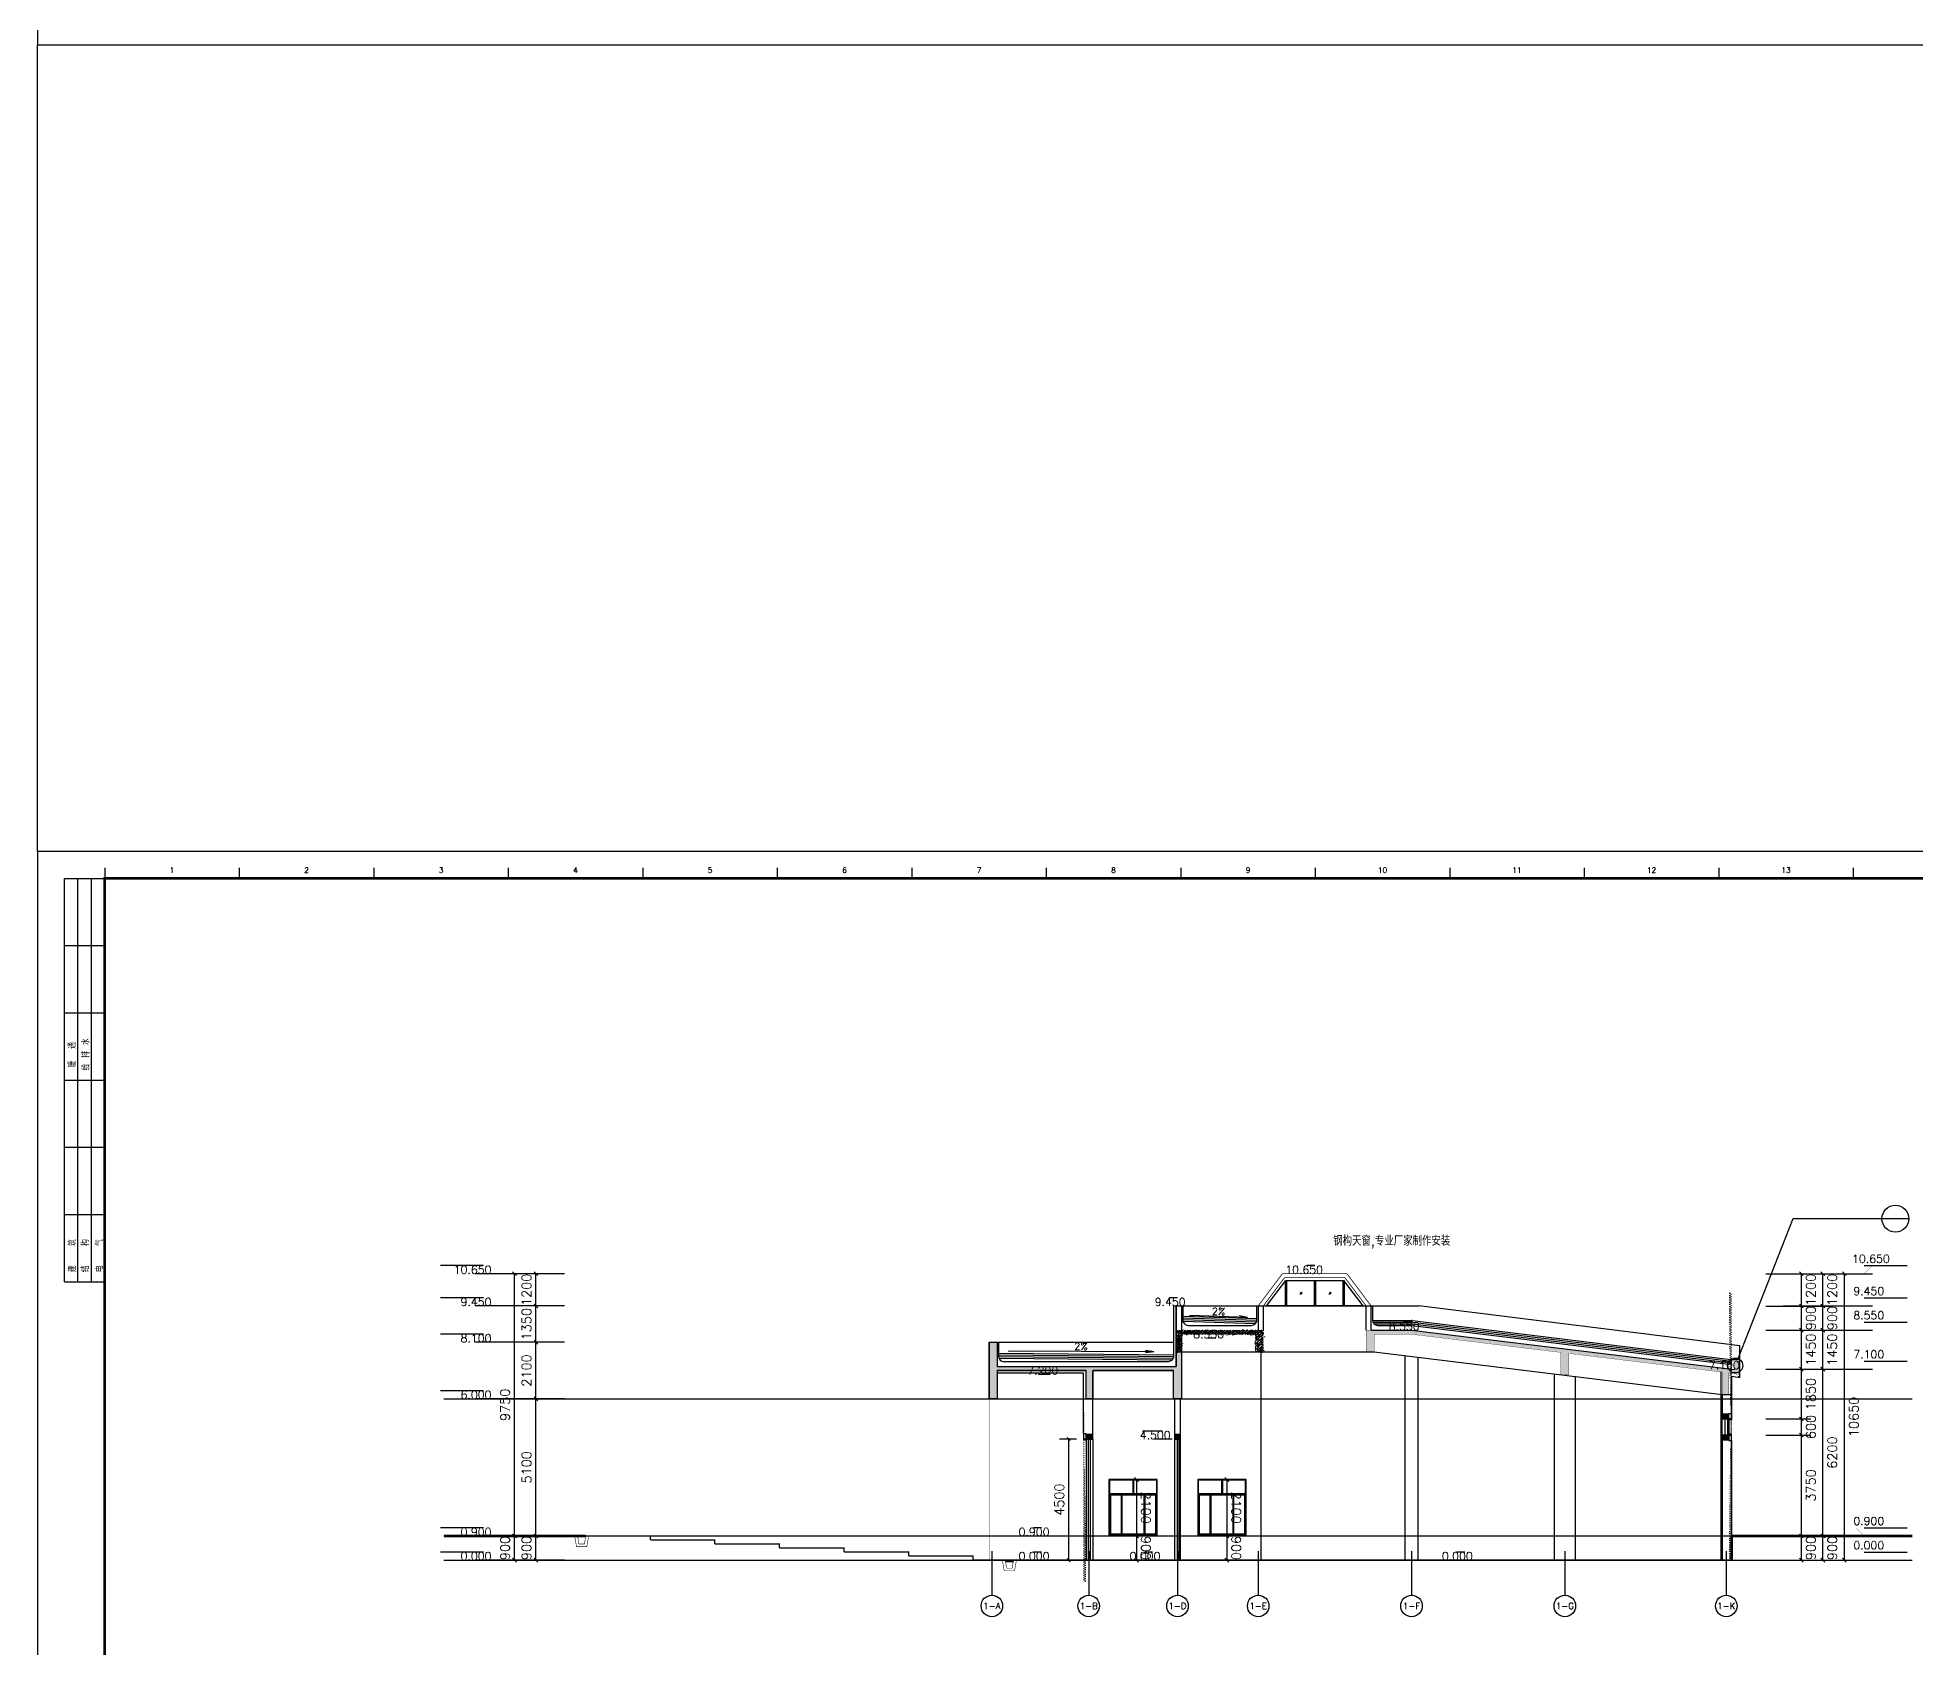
# Model space of a CAD drawing. Header units: inches. Extents: x 0 to 508000, y 0 to 738838.
# Drawn here: x 277300 to 347109, y 252839 to 312703 of the extents above; entities that cross this region are included whole.
import ezdxf
from ezdxf.enums import TextEntityAlignment as Align
from ezdxf.lldxf.tags import DXFTag

# ---------------------------------------------------------------- set-up
doc = ezdxf.new("R2010")
doc.units = ezdxf.units.IN
doc.header["$LTSCALE"] = 1000
doc.header["$MEASUREMENT"] = 0
doc.layers.get('0').update_dxf_attribs({"true_color": 0xffffff})
for name, color, linetype, true_color in [('AXIS', 3, 'Continuous', 0x00ff00), ('DIM_ELEV', 3, 'Continuous', 0x00ff00), ('DIM_IDEN', 3, 'Continuous', 0x00ff00), ('DIM_LEAD', 3, 'Continuous', 0x00ff00), ('DIM_SYMB', 3, 'Continuous', 0x00ff00), ('DOTE', 1, 'DOTE', 0xff0000), ('E_WINDOW', 4, 'Continuous', 0x00ffff), ('PUB_DIM', 3, 'Continuous', 0x00ff00), ('TK', 7, 'Continuous', 0xffffff), ('ZG-图框层', 4, 'Continuous', 0x00ffff)]:
    doc.layers.add(name, color=color, linetype=linetype, true_color=true_color)
doc.styles.add('CCIAD-图框(会签栏)', font='txt.shx', dxfattribs={"height": 0.2, "bigfont": 'gbcbig.shx'})
doc.styles.add('ISOCP', font='txt.shx', dxfattribs={"height": 0.2, "bigfont": 'gbcbig.shx'})
doc.styles.add('TXTSTY_ANONYMOUS', font='txt.shx', dxfattribs={"height": 0.2, "bigfont": 'gbcbig.shx'})
tags = doc.linetypes.add('DOTE', pattern=[2.42, 2, -0.2, 0.02, -0.2]).pattern_tags.tags
tags[10:11] = [DXFTag(74, 4), DXFTag(75, 0), DXFTag(340, '0'), DXFTag(46, 0.0), DXFTag(50, 0.0), DXFTag(44, 0.0), DXFTag(45, 0.0)]
tags[8:9] = [DXFTag(74, 4), DXFTag(75, 0), DXFTag(340, '0'), DXFTag(46, 0.0), DXFTag(50, 0.0), DXFTag(44, 0.0), DXFTag(45, 0.0)]
tags[6:7] = [DXFTag(74, 4), DXFTag(75, 0), DXFTag(340, '0'), DXFTag(46, 0.0), DXFTag(50, 0.0), DXFTag(44, 0.0), DXFTag(45, 0.0)]
tags[4:5] = [DXFTag(74, 4), DXFTag(75, 0), DXFTag(340, '0'), DXFTag(46, 0.0), DXFTag(50, 0.0), DXFTag(44, 0.0), DXFTag(45, 0.0)]
pattern_1 = [(45, (-815284958.82, -579200172.54), (-53.033008589, 53.033008589), []), (50, (-815284958.82, -579200172.54), (215.17805478, -18.825640495), [22.5, -247.5]), (355, (-815284958.82, -579200172.54), (-41.625400084, 225.65764011), [18, -198]), (100.4514, (-815284940.88, -579200174.11), (173.552814514, 206.83186262), [19.122057, -210.3426336]), (46.1842, (-815284958.82, -579200112.54), (320.17231459, -49.6557043), [33.75, -371.25]), (96.6356, (-815284932.14, -579200116.68), (280.39881166, 292.23536127), [28.6830864, -315.5139]), (351.1842, (-815284958.8, -579200112.54), (280.39858354, 292.23558028), [27, -297]), (21, (-815284928.82, -579200127.54), (179.072115636, -120.7856672), [22.5, -247.5]), (326, (-815284928.82, -579200127.54), (72.994599576, 217.545013514), [18, -198]), (71.4514, (-815284913.9, -579200137.6), (252.066788574, 96.759149013), [19.122057, -210.3426336]), (37.5, (-815284958.82, -579200172.54), (3.647956595, 99.8681561494), [0, -195.6, 0, -201, 0, -198.75]), (7.5, (-815284958.82, -579200172.54), (78.920861233, 118.323513565), [0, -114.6, 0, -191.1, 0, -75.75]), (327.5, (-815285025.72, -579200172.54), (160.146730852, -6.76646152), [0, -75, 0, -234, 0, -310.5]), (317.5, (-815285055.72, -579200172.54), (174.955850803, 30.0314947), [0, -97.5, 0, -155.4, 0, -220.5])]

# ---------------------------------------------------------------- blocks, each defined once
blk = doc.blocks.new('DAnoyomous9719')
at = {"layer": 'DIM_ELEV', "lineweight": -3}
blk.add_line((314618, 256386), (314318, 256386), dxfattribs=at)
at = {"layer": 'DIM_ELEV', "lineweight": -3, "const_width": 1}
blk.add_lwpolyline([(314318, 256386), (314918, 256386), (314618, 256086)], close=True, dxfattribs=at)
at = {"layer": 'DIM_ELEV', "color": 7, "true_color": 0xffffff, "style": 'TXTSTY_ANONYMOUS'}
blk.add_text('0.000', height=297.5, dxfattribs=at).set_placement((314918, 256086), align=Align.RIGHT)
blk = doc.blocks.new('DAnoyomous9723')
at = {"layer": 'DIM_ELEV', "lineweight": -3}
blk.add_line((314618, 257286), (314318, 257286), dxfattribs=at)
at = {"layer": 'DIM_ELEV', "lineweight": -3, "const_width": 1}
blk.add_lwpolyline([(314318, 257286), (314918, 257286), (314618, 256986)], close=True, dxfattribs=at)
at = {"layer": 'DIM_ELEV', "color": 7, "true_color": 0xffffff, "style": 'TXTSTY_ANONYMOUS'}
blk.add_text('0.900', height=297.5, dxfattribs=at).set_placement((314918, 256986), align=Align.RIGHT)
blk = doc.blocks.new('DAnoyomous9727')
at = {"layer": 'DIM_ELEV', "lineweight": -3}
blk.add_line((314942, 262986), (314642, 262986), dxfattribs=at)
at = {"layer": 'DIM_ELEV', "lineweight": -3, "const_width": 1}
blk.add_lwpolyline([(314642, 262986), (315242, 262986), (314942, 263286)], close=True, dxfattribs=at)
at = {"layer": 'DIM_ELEV', "color": 7, "true_color": 0xffffff, "style": 'TXTSTY_ANONYMOUS'}
blk.add_text('7.200', height=297.5, dxfattribs=at).set_placement((315242, 263286), align=Align.TOP_RIGHT)
blk = doc.blocks.new('DAnoyomous9733')
at = {"layer": 'DIM_ELEV', "lineweight": -3}
blk.add_line((319677, 265836), (319377, 265836), dxfattribs=at)
at = {"layer": 'DIM_ELEV', "lineweight": -3, "const_width": 1}
blk.add_lwpolyline([(319377, 265836), (319977, 265836), (319677, 265536)], close=True, dxfattribs=at)
at = {"layer": 'DIM_ELEV', "color": 7, "true_color": 0xffffff, "style": 'TXTSTY_ANONYMOUS'}
blk.add_text('9.450', height=297.5, dxfattribs=at).set_placement((319977, 265536), align=Align.RIGHT)
blk = doc.blocks.new('DAnoyomous9740')
at = {"layer": 'DIM_ELEV', "lineweight": -3}
blk.add_line((328377, 264936), (328077, 264936), dxfattribs=at)
at = {"layer": 'DIM_ELEV', "lineweight": -3, "const_width": 1}
blk.add_lwpolyline([(328077, 264936), (328677, 264936), (328377, 264636)], close=True, dxfattribs=at)
at = {"layer": 'DIM_ELEV', "color": 7, "true_color": 0xffffff, "style": 'TXTSTY_ANONYMOUS'}
blk.add_text('8.550', height=297.5, dxfattribs=at).set_placement((328677, 264636), align=Align.RIGHT)
blk = doc.blocks.new('DAnoyomous9785')
at = {"layer": 'DIM_ELEV', "lineweight": -3}
blk.add_line((340277, 263486), (339977, 263486), dxfattribs=at)
at = {"layer": 'DIM_ELEV', "lineweight": -3, "const_width": 1}
blk.add_lwpolyline([(339977, 263486), (340577, 263486), (340277, 263186)], close=True, dxfattribs=at)
at = {"layer": 'DIM_ELEV', "color": 7, "true_color": 0xffffff, "style": 'TXTSTY_ANONYMOUS'}
blk.add_text('7.100', height=297.5, dxfattribs=at).set_placement((340577, 263186), align=Align.RIGHT)
blk = doc.blocks.new('DAnoyomous9845')
at = {"layer": 'DIM_SYMB', "lineweight": -3}
for p in [(318492, 263891), (313376, 263867), (318491, 263803)]:
    blk.add_line(p, (318803, 263846), dxfattribs=at)
at = {"layer": 'DIM_SYMB', "color": 7, "true_color": 0xffffff, "style": 'TXTSTY_ANONYMOUS'}
blk.add_text('2%', height=262.5, rotation=359.7833, dxfattribs=at).set_placement((316091, 264031), align=Align.MIDDLE_CENTER)
blk = doc.blocks.new('DAnoyomous9864')
at = {"layer": 'DIM_SYMB', "lineweight": -3}
for p in [(320122, 265201), (321964, 265089), (321967, 265177)]:
    blk.add_line(p, (322277, 265121), dxfattribs=at)
at = {"layer": 'DIM_SYMB', "color": 7, "true_color": 0xffffff, "style": 'TXTSTY_ANONYMOUS'}
blk.add_text('2%', height=262.5, rotation=357.89505, dxfattribs=at).set_placement((321206, 265336), align=Align.MIDDLE_CENTER)
blk = doc.blocks.new('$EWDLib$00000591')
at = {"lineweight": -3}
for p, q in [((0, 2100), (0, 0)), ((2700, 2100), (0, 2100)), ((2700, 0), (2700, 2100)), ((30, 2070), (30, 30)), ((2670, 2070), (30, 2070)), ((30, 1577.235), (2670, 1577.235)), ((79.44, 1527.96), (79.44, 79.275)), ((79.44, 1527.96), (677.664, 1527.96)), ((677.664, 1577.235), (677.664, 30)), ((727.104, 1527.96), (727.104, 79.275)), ((727.104, 1527.96), (1972.896, 1527.96)), ((1325.048, 2070), (1325.048, 1577.235)), ((1375.048, 2070), (1375.048, 1577.235)), ((1972.896, 79.275), (1972.896, 1577.235)), ((2022.336, 30), (2022.336, 1527.96)), ((2022.336, 1527.96), (2620.56, 1527.96)), ((2620.56, 79.275), (2620.56, 1527.96)), ((2670, 30), (2670, 2070)), ((0, 0), (2700, 0)), ((30, 30), (2670, 30)), ((79.44, 79.275), (677.664, 79.275)), ((727.104, 79.275), (1972.896, 79.275)), ((2022.336, 79.275), (2620.56, 79.275))]:
    blk.add_line(p, q, dxfattribs=at)
blk = doc.blocks.new('DAnoyomous9942')
at = {"layer": 'PUB_DIM', "lineweight": -3}
for p, q in [((318742, 259086), (317803, 259086)), ((318224, 259015), (318082, 259156)), ((318153, 259086), (318153, 256986)), ((318742, 256986), (317803, 256986)), ((318224, 256915), (318082, 257056)), ((318153, 256986), (318153, 256086)), ((318742, 256086), (317803, 256086)), ((318224, 256015), (318082, 256156))]:
    blk.add_line(p, q, dxfattribs=at)
at = {"layer": 'PUB_DIM', "color": 7, "true_color": 0xffffff, "style": 'TXTSTY_ANONYMOUS'}
for s, p in [('2100', (318503, 258036)), ('900', (318503, 256536))]:
    blk.add_text(s, height=350, rotation=270, dxfattribs=at).set_placement(p, align=Align.MIDDLE_CENTER)
blk = doc.blocks.new('DAnoyomous9953')
at = {"layer": 'PUB_DIM', "lineweight": -3}
for p, q in [((322101, 259086), (321162, 259086)), ((321583, 259015), (321442, 259156)), ((321512, 259086), (321512, 256986)), ((322101, 256986), (321162, 256986)), ((321583, 256915), (321442, 257056)), ((321512, 256986), (321512, 256086)), ((322101, 256086), (321162, 256086)), ((321583, 256015), (321442, 256156))]:
    blk.add_line(p, q, dxfattribs=at)
at = {"layer": 'PUB_DIM', "color": 7, "true_color": 0xffffff, "style": 'TXTSTY_ANONYMOUS'}
for s, p in [('2100', (321862, 258036)), ('900', (321862, 256536))]:
    blk.add_text(s, height=350, rotation=270, dxfattribs=at).set_placement(p, align=Align.MIDDLE_CENTER)
blk = doc.blocks.new('DAnoyomous9957')
at = {"layer": 'DIM_ELEV', "lineweight": -3}
blk.add_line((318744, 256386), (318444, 256386), dxfattribs=at)
at = {"layer": 'DIM_ELEV', "lineweight": -3, "const_width": 1}
blk.add_lwpolyline([(318444, 256386), (319044, 256386), (318744, 256086)], close=True, dxfattribs=at)
at = {"layer": 'DIM_ELEV', "color": 7, "true_color": 0xffffff, "style": 'TXTSTY_ANONYMOUS'}
blk.add_text('0.000', height=297.5, dxfattribs=at).set_placement((319044, 256086), align=Align.RIGHT)
blk = doc.blocks.new('DAnoyomous9961')
at = {"layer": 'DIM_ELEV', "lineweight": -3}
blk.add_line((330352, 256386), (330052, 256386), dxfattribs=at)
at = {"layer": 'DIM_ELEV', "lineweight": -3, "const_width": 1}
blk.add_lwpolyline([(330052, 256386), (330652, 256386), (330352, 256086)], close=True, dxfattribs=at)
at = {"layer": 'DIM_ELEV', "color": 7, "true_color": 0xffffff, "style": 'TXTSTY_ANONYMOUS'}
blk.add_text('0.000', height=297.5, dxfattribs=at).set_placement((330652, 256086), align=Align.RIGHT)
blk = doc.blocks.new('DAnoyomous9966')
at = {"layer": 'DIM_ELEV', "lineweight": -3}
for p, q in [((319122, 260886), (318371, 260886)), ((319476, 260586), (318822, 260586))]:
    blk.add_line(p, q, dxfattribs=at)
at = {"layer": 'DIM_ELEV', "lineweight": -3, "const_width": 1}
blk.add_lwpolyline([(318822, 260886), (319422, 260886), (319122, 260586)], close=True, dxfattribs=at)
at = {"layer": 'DIM_ELEV', "color": 7, "true_color": 0xffffff, "style": 'TXTSTY_ANONYMOUS'}
blk.add_text('4.500', height=297.5, dxfattribs=at).set_placement((319422, 260586), align=Align.RIGHT)
blk = doc.blocks.new('DAnoyomous9970')
at = {"layer": 'DIM_ELEV', "lineweight": -3}
blk.add_line((324785, 267036), (324485, 267036), dxfattribs=at)
at = {"layer": 'DIM_ELEV', "lineweight": -3, "const_width": 1}
blk.add_lwpolyline([(324485, 267036), (325085, 267036), (324785, 266736)], close=True, dxfattribs=at)
at = {"layer": 'DIM_ELEV', "color": 7, "true_color": 0xffffff, "style": 'TXTSTY_ANONYMOUS'}
blk.add_text('10.650', height=297.5, dxfattribs=at).set_placement((325085, 266736), align=Align.RIGHT)
blk = doc.blocks.new('DAnoyomous9972')
at = {"layer": 'DIM_LEAD', "color": 7, "true_color": 0xffffff, "style": 'TXTSTY_ANONYMOUS'}
blk.add_text('钢构天窗,专业厂家制作安装', height=350, dxfattribs=at).set_placement((329815, 267779), align=Align.RIGHT)
blk = doc.blocks.new('DAnoyomous10003')
at = {"layer": 'PUB_DIM', "lineweight": -3}
for p, q in [((341544, 266736), (343218, 266736)), ((342797, 266806), (342939, 266665)), ((342868, 265535), (342868, 266736)), ((341544, 265535), (343218, 265535)), ((342797, 265606), (342939, 265465)), ((342868, 264636), (342868, 265535)), ((341544, 264636), (343218, 264636)), ((342797, 264706), (342939, 264565)), ((342868, 263186), (342868, 264636)), ((341544, 263186), (343218, 263186)), ((342797, 263256), (342939, 263115)), ((342868, 261336), (342868, 263186)), ((341544, 261336), (343218, 261336)), ((342797, 261406), (342939, 261265)), ((342868, 260736), (342868, 261336)), ((341544, 260736), (343218, 260736)), ((342797, 260806), (342939, 260665)), ((342868, 256986), (342868, 260736)), ((341544, 256986), (343218, 256986)), ((342797, 257056), (342939, 256915)), ((342868, 256086), (342868, 256986)), ((341544, 256086), (343218, 256086)), ((342797, 256156), (342939, 256015))]:
    blk.add_line(p, q, dxfattribs=at)
at = {"layer": 'PUB_DIM', "color": 7, "true_color": 0xffffff, "style": 'TXTSTY_ANONYMOUS'}
for s, p in [('1200', (343218, 266135)), ('900', (343218, 265085)), ('1450', (343218, 263911)), ('1850', (343218, 262261)), ('600', (343218, 261036)), ('3750', (343218, 258861)), ('900', (343218, 256536))]:
    blk.add_text(s, height=350, rotation=90, dxfattribs=at).set_placement(p, align=Align.MIDDLE_CENTER)
blk = doc.blocks.new('DAnoyomous10026')
at = {"layer": 'PUB_DIM', "lineweight": -3}
for p, q in [((342344, 266736), (344018, 266736)), ((343597, 266806), (343739, 266665)), ((343668, 265535), (343668, 266736)), ((342344, 265535), (344018, 265535)), ((343597, 265606), (343739, 265465)), ((343668, 264636), (343668, 265535)), ((342344, 264636), (344018, 264636)), ((343597, 264706), (343739, 264565)), ((343668, 263186), (343668, 264636)), ((342344, 263186), (344018, 263186)), ((343597, 263256), (343739, 263115)), ((343668, 256986), (343668, 263186)), ((342344, 256986), (344018, 256986)), ((343597, 257056), (343739, 256915)), ((343668, 256086), (343668, 256986)), ((342344, 256086), (344018, 256086)), ((343597, 256156), (343739, 256015))]:
    blk.add_line(p, q, dxfattribs=at)
at = {"layer": 'PUB_DIM', "color": 7, "true_color": 0xffffff, "style": 'TXTSTY_ANONYMOUS'}
for s, p in [('1200', (344018, 266135)), ('900', (344018, 265085)), ('1450', (344018, 263911)), ('6200', (344018, 260086)), ('900', (344018, 256536))]:
    blk.add_text(s, height=350, rotation=90, dxfattribs=at).set_placement(p, align=Align.MIDDLE_CENTER)
blk = doc.blocks.new('DAnoyomous10033')
at = {"layer": 'PUB_DIM', "lineweight": -3}
for p, q in [((343144, 266736), (344818, 266736)), ((344397, 266806), (344539, 266665)), ((344468, 256086), (344468, 266736)), ((343144, 256086), (344818, 256086)), ((344397, 256156), (344539, 256015))]:
    blk.add_line(p, q, dxfattribs=at)
at = {"layer": 'PUB_DIM', "color": 7, "true_color": 0xffffff, "style": 'TXTSTY_ANONYMOUS'}
blk.add_text('10650', height=350, rotation=90, dxfattribs=at).set_placement((344818, 261411), align=Align.MIDDLE_CENTER)
blk = doc.blocks.new('DAnoyomous10038')
at = {"layer": 'DIM_ELEV', "lineweight": -3}
for p, q in [((345207, 256386), (346807, 256386)), ((342187, 256086), (345507, 256086))]:
    blk.add_line(p, q, dxfattribs=at)
at = {"layer": 'DIM_ELEV', "lineweight": -3, "const_width": 1}
blk.add_lwpolyline([(344907, 256386), (345507, 256386), (345207, 256086)], close=True, dxfattribs=at)
at = {"layer": 'DIM_ELEV', "color": 7, "true_color": 0xffffff, "style": 'TXTSTY_ANONYMOUS'}
blk.add_text('0.000', height=297.5, dxfattribs=at).set_placement((345948, 256491), align=Align.RIGHT)
blk = doc.blocks.new('DAnoyomous10043')
at = {"layer": 'DIM_ELEV', "lineweight": -3}
for p, q in [((342187, 256986), (345507, 256986)), ((345207, 257286), (346807, 257286))]:
    blk.add_line(p, q, dxfattribs=at)
at = {"layer": 'DIM_ELEV', "lineweight": -3, "const_width": 1}
blk.add_lwpolyline([(344907, 257286), (345507, 257286), (345207, 256986)], close=True, dxfattribs=at)
at = {"layer": 'DIM_ELEV', "color": 7, "true_color": 0xffffff, "style": 'TXTSTY_ANONYMOUS'}
blk.add_text('0.900', height=297.5, dxfattribs=at).set_placement((345948, 257391), align=Align.RIGHT)
blk = doc.blocks.new('DAnoyomous10048')
at = {"layer": 'DIM_ELEV', "lineweight": -3}
for p, q in [((342187, 263186), (345507, 263186)), ((345207, 263486), (346807, 263486))]:
    blk.add_line(p, q, dxfattribs=at)
at = {"layer": 'DIM_ELEV', "lineweight": -3, "const_width": 1}
blk.add_lwpolyline([(344907, 263486), (345507, 263486), (345207, 263186)], close=True, dxfattribs=at)
at = {"layer": 'DIM_ELEV', "color": 7, "true_color": 0xffffff, "style": 'TXTSTY_ANONYMOUS'}
blk.add_text('7.100', height=297.5, dxfattribs=at).set_placement((345948, 263591), align=Align.RIGHT)
blk = doc.blocks.new('DAnoyomous10053')
at = {"layer": 'DIM_ELEV', "lineweight": -3}
for p, q in [((342187, 264636), (345507, 264636)), ((345207, 264936), (346807, 264936))]:
    blk.add_line(p, q, dxfattribs=at)
at = {"layer": 'DIM_ELEV', "lineweight": -3, "const_width": 1}
blk.add_lwpolyline([(344907, 264936), (345507, 264936), (345207, 264636)], close=True, dxfattribs=at)
at = {"layer": 'DIM_ELEV', "color": 7, "true_color": 0xffffff, "style": 'TXTSTY_ANONYMOUS'}
blk.add_text('8.550', height=297.5, dxfattribs=at).set_placement((345948, 265041), align=Align.RIGHT)
blk = doc.blocks.new('DAnoyomous10058')
at = {"layer": 'DIM_ELEV', "lineweight": -3}
for p, q in [((342187, 265536), (345507, 265536)), ((345207, 265836), (346807, 265836))]:
    blk.add_line(p, q, dxfattribs=at)
at = {"layer": 'DIM_ELEV', "lineweight": -3, "const_width": 1}
blk.add_lwpolyline([(344907, 265836), (345507, 265836), (345207, 265536)], close=True, dxfattribs=at)
at = {"layer": 'DIM_ELEV', "color": 7, "true_color": 0xffffff, "style": 'TXTSTY_ANONYMOUS'}
blk.add_text('9.450', height=297.5, dxfattribs=at).set_placement((345948, 265941), align=Align.RIGHT)
blk = doc.blocks.new('DAnoyomous10063')
at = {"layer": 'DIM_ELEV', "lineweight": -3}
for p, q in [((342187, 266736), (345507, 266736)), ((345207, 267036), (346807, 267036))]:
    blk.add_line(p, q, dxfattribs=at)
at = {"layer": 'DIM_ELEV', "lineweight": -3, "const_width": 1}
blk.add_lwpolyline([(344907, 267036), (345507, 267036), (345207, 266736)], close=True, dxfattribs=at)
at = {"layer": 'DIM_ELEV', "color": 7, "true_color": 0xffffff, "style": 'TXTSTY_ANONYMOUS'}
blk.add_text('10.650', height=297.5, dxfattribs=at).set_placement((346156, 267141), align=Align.RIGHT)
blk = doc.blocks.new('DAnoyomous10068')
at = {"layer": 'DIM_ELEV', "lineweight": -3}
for p, q in [((293873, 256386), (292273, 256386)), ((296892, 256086), (293573, 256086))]:
    blk.add_line(p, q, dxfattribs=at)
at = {"layer": 'DIM_ELEV', "lineweight": -3, "const_width": 1}
blk.add_lwpolyline([(293573, 256386), (294173, 256386), (293873, 256086)], close=True, dxfattribs=at)
at = {"layer": 'DIM_ELEV', "color": 7, "true_color": 0xffffff, "style": 'TXTSTY_ANONYMOUS'}
blk.add_text('0.000', height=297.5, dxfattribs=at).set_placement((294173, 256086), align=Align.RIGHT)
blk = doc.blocks.new('DAnoyomous10075')
at = {"layer": 'PUB_DIM', "lineweight": -3}
for p, q in [((315927, 260586), (315285, 260586)), ((315691, 260529), (315578, 260642)), ((315635, 256086), (315635, 260586)), ((315927, 256086), (315285, 256086)), ((315691, 256029), (315578, 256142))]:
    blk.add_line(p, q, dxfattribs=at)
at = {"layer": 'PUB_DIM', "color": 7, "true_color": 0xffffff, "style": 'TXTSTY_ANONYMOUS'}
blk.add_text('4500', height=350, rotation=90, dxfattribs=at).set_placement((315285, 258336), align=Align.MIDDLE_CENTER)
blk = doc.blocks.new('DAnoyomous10098')
at = {"layer": 'PUB_DIM', "lineweight": -3}
for p, q in [((296717, 266736), (295479, 266736)), ((295900, 266665), (295758, 266806)), ((295829, 265536), (295829, 266736)), ((296717, 265536), (295479, 265536)), ((295900, 265465), (295758, 265606)), ((295829, 264186), (295829, 265536)), ((296717, 264186), (295479, 264186)), ((295900, 264115), (295758, 264256)), ((295829, 262086), (295829, 264186)), ((296717, 262086), (295479, 262086)), ((295900, 262015), (295758, 262156)), ((295829, 256986), (295829, 262086)), ((296717, 256986), (295479, 256986)), ((295900, 256915), (295758, 257056)), ((295829, 256086), (295829, 256986)), ((296717, 256086), (295479, 256086)), ((295900, 256015), (295758, 256156))]:
    blk.add_line(p, q, dxfattribs=at)
at = {"layer": 'PUB_DIM', "color": 7, "true_color": 0xffffff, "style": 'TXTSTY_ANONYMOUS'}
for s, p in [('1200', (295479, 266136)), ('1350', (295479, 264861)), ('2100', (295479, 263136)), ('5100', (295479, 259536)), ('900', (295479, 256536))]:
    blk.add_text(s, height=350, rotation=90, dxfattribs=at).set_placement(p, align=Align.MIDDLE_CENTER)
blk = doc.blocks.new('DAnoyomous10109')
at = {"layer": 'PUB_DIM', "lineweight": -3}
for p, q in [((295917, 266736), (294679, 266736)), ((295100, 266665), (294958, 266806)), ((295029, 256986), (295029, 266736)), ((295917, 256986), (294679, 256986)), ((295100, 256915), (294958, 257056)), ((295029, 256086), (295029, 256986)), ((295917, 256086), (294679, 256086)), ((295100, 256015), (294958, 256156))]:
    blk.add_line(p, q, dxfattribs=at)
at = {"layer": 'PUB_DIM', "color": 7, "true_color": 0xffffff, "style": 'TXTSTY_ANONYMOUS'}
for s, p in [('9750', (294679, 261861)), ('900', (294679, 256536))]:
    blk.add_text(s, height=350, rotation=90, dxfattribs=at).set_placement(p, align=Align.MIDDLE_CENTER)
blk = doc.blocks.new('DAnoyomous10114')
at = {"layer": 'DIM_ELEV', "lineweight": -3}
for p, q in [((293873, 257286), (292273, 257286)), ((296892, 256986), (293573, 256986))]:
    blk.add_line(p, q, dxfattribs=at)
at = {"layer": 'DIM_ELEV', "lineweight": -3, "const_width": 1}
blk.add_lwpolyline([(293573, 257286), (294173, 257286), (293873, 256986)], close=True, dxfattribs=at)
at = {"layer": 'DIM_ELEV', "color": 7, "true_color": 0xffffff, "style": 'TXTSTY_ANONYMOUS'}
blk.add_text('0.900', height=297.5, dxfattribs=at).set_placement((294173, 256986), align=Align.RIGHT)
blk = doc.blocks.new('DAnoyomous10119')
at = {"layer": 'DIM_ELEV', "lineweight": -3}
for p, q in [((293873, 262386), (292273, 262386)), ((296892, 262086), (293573, 262086))]:
    blk.add_line(p, q, dxfattribs=at)
at = {"layer": 'DIM_ELEV', "lineweight": -3, "const_width": 1}
blk.add_lwpolyline([(293573, 262386), (294173, 262386), (293873, 262086)], close=True, dxfattribs=at)
at = {"layer": 'DIM_ELEV', "color": 7, "true_color": 0xffffff, "style": 'TXTSTY_ANONYMOUS'}
blk.add_text('6.000', height=297.5, dxfattribs=at).set_placement((294173, 262086), align=Align.RIGHT)
blk = doc.blocks.new('DAnoyomous10124')
at = {"layer": 'DIM_ELEV', "lineweight": -3}
for p, q in [((293873, 264486), (292273, 264486)), ((296892, 264186), (293573, 264186))]:
    blk.add_line(p, q, dxfattribs=at)
at = {"layer": 'DIM_ELEV', "lineweight": -3, "const_width": 1}
blk.add_lwpolyline([(293573, 264486), (294173, 264486), (293873, 264186)], close=True, dxfattribs=at)
at = {"layer": 'DIM_ELEV', "color": 7, "true_color": 0xffffff, "style": 'TXTSTY_ANONYMOUS'}
blk.add_text('8.100', height=297.5, dxfattribs=at).set_placement((294173, 264186), align=Align.RIGHT)
blk = doc.blocks.new('DAnoyomous10129')
at = {"layer": 'DIM_ELEV', "lineweight": -3}
for p, q in [((293873, 265836), (292273, 265836)), ((296892, 265536), (293573, 265536))]:
    blk.add_line(p, q, dxfattribs=at)
at = {"layer": 'DIM_ELEV', "lineweight": -3, "const_width": 1}
blk.add_lwpolyline([(293573, 265836), (294173, 265836), (293873, 265536)], close=True, dxfattribs=at)
at = {"layer": 'DIM_ELEV', "color": 7, "true_color": 0xffffff, "style": 'TXTSTY_ANONYMOUS'}
blk.add_text('9.450', height=297.5, dxfattribs=at).set_placement((294173, 265536), align=Align.RIGHT)
blk = doc.blocks.new('DAnoyomous10134')
at = {"layer": 'DIM_ELEV', "lineweight": -3}
for p, q in [((293873, 267036), (292273, 267036)), ((296892, 266736), (293573, 266736))]:
    blk.add_line(p, q, dxfattribs=at)
at = {"layer": 'DIM_ELEV', "lineweight": -3, "const_width": 1}
blk.add_lwpolyline([(293573, 267036), (294173, 267036), (293873, 266736)], close=True, dxfattribs=at)
at = {"layer": 'DIM_ELEV', "color": 7, "true_color": 0xffffff, "style": 'TXTSTY_ANONYMOUS'}
blk.add_text('10.650', height=297.5, dxfattribs=at).set_placement((294173, 266736), align=Align.RIGHT)
blk = doc.blocks.new('DAnoyomous10156')
at = {"layer": 'AXIS', "lineweight": -3}
for p, q in [((312777, 256425), (312777, 254783)), ((316377, 256425), (316377, 254783)), ((319677, 256425), (319677, 254783)), ((322677, 256425), (322677, 254783)), ((328377, 256425), (328377, 254783)), ((334077, 256425), (334077, 254783)), ((340077, 256425), (340077, 254783))]:
    blk.add_line(p, q, dxfattribs=at)
for centre in [(312777, 254383), (316377, 254383), (319677, 254383), (322677, 254383), (328377, 254383), (334077, 254383), (340077, 254383)]:
    blk.add_circle(centre, 400, dxfattribs=at)
at = {"layer": 'AXIS', "color": 7, "true_color": 0xffffff, "style": 'TXTSTY_ANONYMOUS'}
for s, p in [('1-A', (312777, 254383)), ('1-B', (316377, 254383)), ('1-D', (319677, 254383)), ('1-E', (322677, 254383)), ('1-F', (328377, 254383)), ('1-G', (334077, 254383)), ('1-K', (340077, 254383))]:
    blk.add_text(s, height=233.3, dxfattribs=at).set_placement(p, align=Align.MIDDLE_CENTER)
blk = doc.blocks.new('DAnoyomous20742')
at = {"layer": 'DIM_ELEV', "lineweight": -3}
blk.add_line((321107, 264336), (320807, 264336), dxfattribs=at)
at = {"layer": 'DIM_ELEV', "lineweight": -3, "const_width": 1}
blk.add_lwpolyline([(320807, 264336), (321407, 264336), (321107, 264636)], close=True, dxfattribs=at)
at = {"layer": 'DIM_ELEV', "color": 7, "true_color": 0xffffff, "style": 'TXTSTY_ANONYMOUS'}
blk.add_text('8.550', height=297.5, dxfattribs=at).set_placement((321407, 264636), align=Align.TOP_RIGHT)
blk = doc.blocks.new('DAnoyomous20836')
at = {"layer": 'DIM_IDEN', "lineweight": -3}
for p, q in [((340515, 263579), (342568, 268785)), ((342568, 268785), (346865, 268785))]:
    blk.add_line(p, q, dxfattribs=at)
for centre, radius in [((346365, 268785), 500), ((340413, 263322), 277)]:
    blk.add_circle(centre, radius, dxfattribs=at)

msp = doc.modelspace()

# ---------------------------------------------------------------- hatches: boundary and pattern name
at = {"true_color": 0x333333}
h = msp.add_hatch(dxfattribs=at)
h.set_pattern_fill('钢筋混凝土', color=250, scale=762, angle=317.5, style=0)
h.set_pattern_definition(pattern_1)
h.paths.add_polyline_path([(322864, 264636), (319627, 264636), (319627, 263836), (319827, 263836), (319827, 264486), (322564, 264486), (322564, 263836), (322864, 263836)], flags=0)
h = msp.add_hatch(dxfattribs=at)
h.set_pattern_fill('钢筋混凝土', color=250, scale=762, angle=317.5, style=0)
h.set_pattern_definition(pattern_1)
h.paths.add_polyline_path([(326690, 264636), (326690, 263836), (326990, 263836), (326990, 264487), (328359, 264487), (333927, 263808), (333927, 262981), (334227, 262981), (334227, 263772), (339927, 263077), (339927, 262242), (340177, 262242), (340177, 263047), (340377, 263017), (340527, 262991), (340527, 263483), (340377, 263486), (340377, 263173), (328377, 264636)], flags=0)
h = msp.add_hatch(dxfattribs=at)
h.set_pattern_fill('钢筋混凝土', color=250, scale=762, angle=317.5, style=0)
h.set_pattern_definition(pattern_1)
h.paths.add_polyline_path([(319627, 263286), (312977, 263286), (312977, 264186), (312677, 264186), (312677, 262086), (312977, 262086), (312977, 263136), (316277, 263136), (316277, 262086), (316527, 262086), (316527, 263136), (319527, 263136), (319527, 262086), (319827, 262086), (319827, 263836), (319627, 263836)], flags=0)
for points in [[(340177, 261536), (339927, 261536), (339927, 261336), (340177, 261336)], [(316277, 260786), (316277, 260586), (316527, 260586), (316527, 260786)], [(319577, 260786), (319577, 260586), (319777, 260586), (319777, 260786)], [(340177, 260536), (340177, 260736), (339927, 260736), (339927, 260536)]]:
    msp.add_hatch(color=250, dxfattribs=at).paths.add_polyline_path(points, flags=0)
at = {"true_color": 0xff00ff}
h = msp.add_hatch(dxfattribs=at)
h.set_pattern_fill('HONEY', color=6, scale=762, angle=240, style=0)
h.set_pattern_definition([(180, (8350241478.54, 5503690820.523), (-71.4375, -41.24445), [47.625, -95.25]), (300, (8350241478.54, 5503690820.523), (71.43749146512, -41.24446478285), [47.625, -95.25]), (240, (8350241478.54, 5503690820.523), (-8.53488e-06, -82.48891478285), [-95.25, 47.625])])
h.paths.add_polyline_path([(340177, 261536), (340177, 261306), (340277, 261306), (340277, 261536)], flags=0)
h = msp.add_hatch(dxfattribs=at)
h.set_pattern_fill('HONEY', color=6, scale=762, angle=300, style=0)
h.set_pattern_definition([(0, (-8349585024.92, 5503690070.523), (71.4375, -41.24445), [47.625, -95.25]), (240, (-8349585024.92, 5503690070.523), (-71.43749146512, -41.24446478285), [47.625, -95.25]), (300, (-8349585024.92, 5503690070.523), (8.53488e-06, -82.48891478285), [-95.25, 47.625])])
h.paths.add_polyline_path([(316277, 260786), (316177, 260786), (316177, 260556), (316277, 260556)], flags=0)
h = msp.add_hatch(dxfattribs=at)
h.set_pattern_fill('HONEY', color=6, scale=762, angle=120, style=0)
h.set_pattern_definition([(180, (8350241478.54, -5503168749.39), (-71.4375, 41.24445), [47.625, -95.25]), (60, (8350241478.54, -5503168749.39), (71.43749146512, 41.24446478285), [47.625, -95.25]), (120, (8350241478.54, -5503168749.39), (-8.53488e-06, 82.48891478285), [-95.25, 47.625])])
h.paths.add_polyline_path([(340177, 260536), (340277, 260536), (340277, 260766), (340177, 260766)], flags=0)

# ---------------------------------------------------------------- linework, layer by layer
at = {"lineweight": -3}
for p, q in [((277300, 282438), (277300, 312438)), ((319527, 265536), (322625, 265540)), ((322677, 265534), (322625, 265534)), ((326870, 265545), (326920, 265545)), ((326920, 265545), (328645, 265545)), ((340577, 264049), (328645, 265545)), ((322626, 265053), (319877, 265143)), ((322625, 264993), (319877, 265083)), ((322608, 264934), (319877, 265023)), ((322568, 264875), (319884, 264963)), ((326877, 264636), (328377, 264636)), ((328377, 264636), (340377, 263169)), ((312677, 264186), (313027, 264186)), ((312677, 264186), (319527, 264186)), ((340577, 263535), (340577, 264049)), ((319527, 263704), (313027, 263767)), ((319526, 263644), (313027, 263707)), ((319509, 263584), (313028, 263647)), ((319468, 263524), (313043, 263587)), ((312677, 262086), (316177, 262086))]:
    msp.add_line(p, q, dxfattribs=at)
at = {"color": 4, "lineweight": -3, "true_color": 0x00ffff}
for p, q in [((322989, 265536), (323701, 266486)), ((323676, 266486), (323676, 265536)), ((323701, 266486), (325852, 266486)), ((323726, 266486), (323726, 265536)), ((324309, 266053), (324224, 265968)), ((324263, 266042), (324235, 266014)), ((324298, 266007), (324270, 265979)), ((324751, 266486), (324751, 265536)), ((324752, 266486), (324752, 265536)), ((324801, 266486), (324801, 265536)), ((324802, 266486), (324802, 265536)), ((325387, 266053), (325303, 265968)), ((325342, 266042), (325313, 266014)), ((325377, 266007), (325349, 265979)), ((325827, 266486), (325827, 265536)), ((325852, 266486), (326564, 265536)), ((325877, 266486), (325877, 265536)), ((326564, 265536), (322989, 265536)), ((339927, 260736), (339927, 261336)), ((339927, 261336), (340277, 261336)), ((340277, 261336), (339927, 261336)), ((339927, 261336), (340277, 261336)), ((340277, 261336), (339927, 261336)), ((339927, 261336), (340277, 261336)), ((340025, 261336), (340025, 260736)), ((340119, 261336), (340119, 260736)), ((340177, 261336), (340177, 260736)), ((316177, 260586), (316527, 260586)), ((316527, 260586), (316177, 260586)), ((316177, 260586), (316527, 260586)), ((316527, 260586), (316177, 260586)), ((316277, 260586), (316277, 256086)), ((316361, 260586), (316361, 256086)), ((316430, 260586), (316430, 256086)), ((316527, 260586), (316527, 256086)), ((319577, 256086), (319577, 260586)), ((319577, 260586), (319777, 260586)), ((319666, 260586), (319666, 256086)), ((319721, 260586), (319721, 256086)), ((319777, 260586), (319777, 256086)), ((340277, 260736), (339927, 260736)), ((339927, 260736), (340277, 260736)), ((340277, 260736), (339927, 260736)), ((339927, 260736), (340277, 260736)), ((340277, 260736), (339927, 260736)), ((339927, 260736), (340277, 260736))]:
    msp.add_line(p, q, dxfattribs=at)
at = {"color": 6, "lineweight": -3, "true_color": 0xff00ff}
for p, q in [((319877, 265536), (319877, 265016)), ((322626, 265017), (322625, 265534)), ((326920, 265545), (326924, 265014)), ((320077, 264816), (322426, 264816)), ((326925, 264996), (328387, 264996)), ((326940, 264936), (328383, 264936)), ((326981, 264876), (328379, 264876)), ((327124, 264816), (328376, 264816)), ((328400, 264814), (340165, 263376)), ((328404, 264874), (340263, 263424)), ((328407, 264934), (340277, 263483)), ((328411, 264994), (340347, 263535)), ((313027, 264186), (313027, 263666)), ((340277, 263535), (340277, 263475)), ((316177, 263036), (312977, 263036)), ((316177, 262086), (316177, 263036)), ((340277, 262932), (340277, 262242)), ((340277, 262932), (340517, 262892)), ((340547, 262901), (340517, 262901)), ((340517, 262901), (340517, 262892)), ((340547, 262881), (340547, 262901)), ((340577, 262881), (340547, 262881)), ((339927, 262242), (340277, 262242))]:
    msp.add_line(p, q, dxfattribs=at)
at = {"color": 55, "lineweight": -3, "true_color": 0x99994c}
for p, q in [((319827, 263836), (326990, 263836)), ((326990, 263836), (339927, 262242)), ((328127, 263696), (328127, 256086)), ((328627, 256086), (328627, 263634)), ((333677, 263012), (333677, 256086)), ((334477, 256086), (334477, 262914)), ((339877, 263083), (339877, 256086))]:
    msp.add_line(p, q, dxfattribs=at)
at = {"color": 2, "lineweight": -3, "true_color": 0xffff00, "const_width": 30}
for points in [[(322676, 265536), (323576, 266736)], [(323576, 266736), (325977, 266736)], [(325977, 266736), (326877, 265536)], [(322864, 265536), (323651, 266586)], [(322989, 265536), (323701, 266486)], [(323651, 266586), (325902, 266586)], [(323701, 266486), (325852, 266486)], [(325852, 266486), (326564, 265536)], [(325902, 266586), (326689, 265536)]]:
    msp.add_lwpolyline(points, dxfattribs=at)
at = {"color": 6, "lineweight": -3, "true_color": 0xff00ff}
msp.add_lwpolyline([(319527, 265536), (319527, 263666, -0.414214), (319327, 263466), (313227, 263466)], format="xyb", dxfattribs=at)
at = {"lineweight": -3}
for points, const_width in [([(319527, 265536), (319877, 265536)], 50), ([(319627, 265536), (319627, 263286)], 50), ([(319827, 265536), (319827, 263286)], 50), ([(322676, 265536), (322677, 264636)], 50), ([(322676, 265534), (326877, 265534)], 50), ([(322864, 265536), (322864, 264636)], 50), ([(326689, 265536), (326690, 264636)], 50), ([(326870, 265545), (326870, 264636)], 50), ([(326690, 264636), (328377, 264636)], 10), ([(326990, 264487), (326990, 263836), (326690, 263836), (326690, 264636)], 10), ([(328377, 264636), (340377, 263173)], 10), ([(312677, 262086), (312677, 264186)], 50), ([(312977, 264186), (312677, 264186)], 50), ([(312977, 263286), (312977, 264186)], 50), ([(328359, 264487), (326990, 264487)], 10), ([(328359, 264487), (333927, 263808)], 10), ([(319627, 263286), (312977, 263286)], 50), ([(319827, 262086), (319827, 263286)], 50), ([(322777, 256086), (322777, 263836)], 50), ([(334227, 263772), (334227, 262981), (333927, 262981), (333927, 263808)], 10), ([(334227, 263772), (339927, 263077)], 10), ([(340377, 263169), (340377, 263485)], 10), ([(340527, 263483), (340377, 263483)], 10), ([(340527, 262991), (340527, 263485)], 10), ([(312977, 262086), (312977, 263136)], 50), ([(316277, 263136), (312977, 263136)], 50), ([(316277, 262086), (316277, 263136)], 50), ([(319527, 263136), (316527, 263136)], 50), ([(316527, 262086), (316527, 263136)], 50), ([(319527, 262086), (319527, 263136)], 50), ([(340177, 263050), (340177, 262242), (339927, 262242), (339927, 263077)], 10), ([(312977, 262086), (312677, 262086)], 50), ([(316177, 262086), (316177, 260786)], 50), ([(316277, 262086), (316527, 262086)], 50), ([(316527, 262086), (316527, 260586)], 50), ([(319527, 262086), (319827, 262086)], 50), ([(319577, 262086), (319577, 260586)], 50), ([(319777, 262086), (319777, 260586)], 50), ([(339927, 262242), (339927, 261336)], 50), ([(340277, 262242), (340277, 261536)], 50), ([(339927, 260736), (339927, 256086)], 50), ([(340277, 260536), (340277, 256086)], 50), ([(292408, 256986), (297677, 256986)], 100), ([(297677, 256986), (300077, 256986), (300077, 256836)], 50), ([(340277, 256986), (346989, 256986)], 100), ([(340277, 256086), (340277, 256986)], 100), ([(300077, 256836), (302477, 256836), (302477, 256686)], 50), ([(302477, 256686), (304877, 256686), (304877, 256536)], 50), ([(304877, 256536), (307277, 256536), (307277, 256386)], 50), ([(307277, 256386), (309677, 256386), (309677, 256236)], 50), ([(309677, 256236), (312077, 256236), (312077, 256086)], 50), ([(312077, 256086), (313277, 256086)], 50), ([(313577, 256086), (340277, 256086)], 50)]:
    msp.add_lwpolyline(points, dxfattribs=dict(at, const_width=const_width))
at = {"color": 250, "lineweight": -3, "true_color": 0x333333, "const_width": 10}
for points in [[(322864, 264636), (322864, 263836), (322564, 263836), (322564, 264486), (319827, 264486), (319827, 263836), (319627, 263836), (319627, 264636)], [(326690, 264636), (326690, 263836), (326990, 263836), (326990, 264487), (328359, 264487), (333927, 263808), (333927, 262981), (334227, 262981), (334227, 263772), (339927, 263077), (339927, 262242), (340177, 262242), (340177, 263047), (340377, 263017), (340527, 262991), (340527, 263483), (340377, 263486), (340377, 263173), (328377, 264636)], [(340177, 261536), (339927, 261536), (339927, 261336), (340177, 261336)], [(316277, 260786), (316527, 260786), (316527, 260586), (316277, 260586)], [(319577, 260786), (319777, 260786), (319777, 260586), (319577, 260586)], [(340177, 260536), (339927, 260536), (339927, 260736), (340177, 260736)]]:
    msp.add_lwpolyline(points, close=True, dxfattribs=at)
at = {"lineweight": -3}
for points in [[(319627, 263286), (319627, 263836), (319827, 263836), (319827, 262086), (319527, 262086), (319527, 263136), (316527, 263136), (316527, 262086), (316277, 262086), (316277, 263136), (312977, 263136), (312977, 262086), (312677, 262086), (312677, 264186), (312977, 264186), (312977, 263286)], [(313577, 256086), (313283, 256086), (313283, 256041), (313577, 256041)]]:
    msp.add_lwpolyline(points, close=True, dxfattribs=at)
at = {"color": 6, "lineweight": -3, "true_color": 0xff00ff}
for points in [[(340577, 263535), (340277, 263535)], [(340577, 262881), (340577, 263535)]]:
    msp.add_lwpolyline(points, dxfattribs=at)
at = {"color": 55, "lineweight": -3, "true_color": 0x99994c, "const_width": 5}
for points in [[(312677, 262086), (312677, 256086)], [(313277, 256086), (313277, 262086)]]:
    msp.add_lwpolyline(points, dxfattribs=at)
at = {"color": 6, "lineweight": -3, "true_color": 0xff00ff}
for points in [[(340177, 261536), (340277, 261536), (340277, 261306), (340177, 261306)], [(316277, 260786), (316177, 260786), (316177, 260556), (316277, 260556)], [(340177, 260536), (340277, 260536), (340277, 260766), (340177, 260766)]]:
    msp.add_lwpolyline(points, close=True, dxfattribs=at)
at = {"color": 6, "lineweight": -3, "true_color": 0xff00ff, "const_width": 20}
for points in [[(297786, 256977), (297718, 256586), (297336, 256586), (297264, 256985)], [(297977, 256986), (297677, 256986), (297632, 256686), (297422, 256686), (297377, 256986)], [(312976, 256086), (313277, 256086), (313322, 255786), (313532, 255786), (313577, 256086)], [(313167, 256077), (313236, 255686), (313618, 255686), (313689, 256085)]]:
    msp.add_lwpolyline(points, dxfattribs=at)
at = {"color": 6, "lineweight": -3, "true_color": 0xff00ff}
for centre, radius, start, end in [((320077, 265016), 200, 180, 270.01979), ((322426, 265016), 200, 270.01979, 0.08412), ((327124, 265016), 200, 180.45556, 270), ((328376, 264616), 200, 83.03086, 90), ((328379, 264676), 200, 83.03086, 90), ((328383, 264736), 200, 83.03086, 90), ((328387, 264796), 200, 83.03086, 90), ((313227, 263666), 200, 180, 270), ((340177, 263475), 100, 263.03086, 360)]:
    msp.add_arc(centre, radius, start, end, dxfattribs=at)
at = {"layer": 'DOTE', "color": 252, "lineweight": -3, "true_color": 0x848484}
for p, q in [((292408, 262086), (346989, 262086)), ((292408, 256986), (346989, 256986)), ((292408, 256086), (346989, 256086))]:
    msp.add_line(p, q, dxfattribs=at)
at = {"layer": 'TK', "lineweight": -3}
for p, q in [((278300, 281438), (279800, 281438)), ((278300, 273938), (278300, 281438)), ((278800, 273938), (278800, 281438)), ((279300, 273938), (279300, 281438)), ((279800, 281830), (279800, 281438)), ((279800, 273938), (279800, 281438)), ((284800, 281830), (284800, 281438)), ((289800, 281830), (289800, 281438)), ((294800, 281830), (294800, 281438)), ((299800, 281830), (299800, 281438)), ((304800, 281830), (304800, 281438)), ((309800, 281830), (309800, 281438)), ((314800, 281830), (314800, 281438)), ((319800, 281830), (319800, 281438)), ((324800, 281830), (324800, 281438)), ((329800, 281830), (329800, 281438)), ((334800, 281830), (334800, 281438)), ((339800, 281830), (339800, 281438)), ((344800, 281830), (344800, 281438)), ((278300, 278938), (279800, 278938)), ((278300, 276438), (279800, 276438)), ((278300, 266438), (278300, 273938)), ((278300, 273938), (279800, 273938)), ((278300, 273938), (279800, 273938)), ((278800, 266438), (278800, 273938)), ((279300, 266438), (279300, 273938)), ((279800, 266438), (279800, 273938)), ((278300, 271438), (279800, 271438)), ((278300, 268938), (279800, 268938)), ((278300, 266438), (279800, 266438))]:
    msp.add_line(p, q, dxfattribs=at)
at = {"layer": 'ZG-图框层', "lineweight": -3}
for points in [[(277300, 396538), (277300, 312438), (411100, 312438), (411100, 396538)], [(277300, 282438), (277300, 198338), (411100, 198338), (411100, 282438)]]:
    msp.add_lwpolyline(points, close=True, dxfattribs=at)
at = {"layer": 'ZG-图框层', "lineweight": -3, "const_width": 100}
msp.add_lwpolyline([(279800, 199384), (279800, 281438), (410100, 281438), (410100, 199384)], close=True, dxfattribs=at)

# ---------------------------------------------------------------- block references
at = {"layer": 'AXIS'}
msp.add_blockref('DAnoyomous10156', (0, 0), dxfattribs=at)
at = {"layer": 'DIM_ELEV'}
for name in ['DAnoyomous10063', 'DAnoyomous10134', 'DAnoyomous9970', 'DAnoyomous10058', 'DAnoyomous10129', 'DAnoyomous9733', 'DAnoyomous10053', 'DAnoyomous20742', 'DAnoyomous9740', 'DAnoyomous10124', 'DAnoyomous10048', 'DAnoyomous9727', 'DAnoyomous9785', 'DAnoyomous10119', 'DAnoyomous9966', 'DAnoyomous10043', 'DAnoyomous10114', 'DAnoyomous9723', 'DAnoyomous10068', 'DAnoyomous9719', 'DAnoyomous9957', 'DAnoyomous9961', 'DAnoyomous10038']:
    msp.add_blockref(name, (0, 0), dxfattribs=at)
at = {"layer": 'DIM_IDEN'}
msp.add_blockref('DAnoyomous20836', (0, 0), dxfattribs=at)
at = {"layer": 'DIM_LEAD'}
msp.add_blockref('DAnoyomous9972', (0, 0), dxfattribs=at)
at = {"layer": 'DIM_SYMB'}
for name in ['DAnoyomous9864', 'DAnoyomous9845']:
    msp.add_blockref(name, (0, 0), dxfattribs=at)
at = {"layer": 'E_WINDOW', "xscale": 0.666666666666666}
for p in [(317127, 256986), (320427, 256986)]:
    msp.add_blockref('$EWDLib$00000591', p, dxfattribs=at)
at = {"layer": 'PUB_DIM'}
for name in ['DAnoyomous10109', 'DAnoyomous10098', 'DAnoyomous10003', 'DAnoyomous10026', 'DAnoyomous10033', 'DAnoyomous10075', 'DAnoyomous9942', 'DAnoyomous9953']:
    msp.add_blockref(name, (0, 0), dxfattribs=at)

# ---------------------------------------------------------------- texts
at = {"layer": 'TK', "style": 'ISOCP'}
for s, p in [('1', (282300, 281742)), ('2', (287300, 281742)), ('3', (292300, 281742)), ('4', (297300, 281742)), ('5', (302300, 281742)), ('6', (307300, 281742)), ('7', (312300, 281742)), ('8', (317300, 281742)), ('9', (322300, 281742)), ('10', (327300, 281742)), ('11', (332300, 281742)), ('12', (337300, 281742)), ('13', (342300, 281742))]:
    msp.add_text(s, height=200, dxfattribs=at).set_placement(p, align=Align.MIDDLE_CENTER)
at = {"layer": 'TK', "style": 'CCIAD-图框(会签栏)'}
for s, p in [('暖  通', (278727, 274404)), ('给 排 水', (279227, 274294)), ('建   筑', (278735, 266794)), ('结   构', (279209, 266794)), ('电   气', (279735, 266794))]:
    msp.add_text(s, height=250, rotation=90, dxfattribs=at).set_placement(p)

doc.saveas('drawing.dxf')
